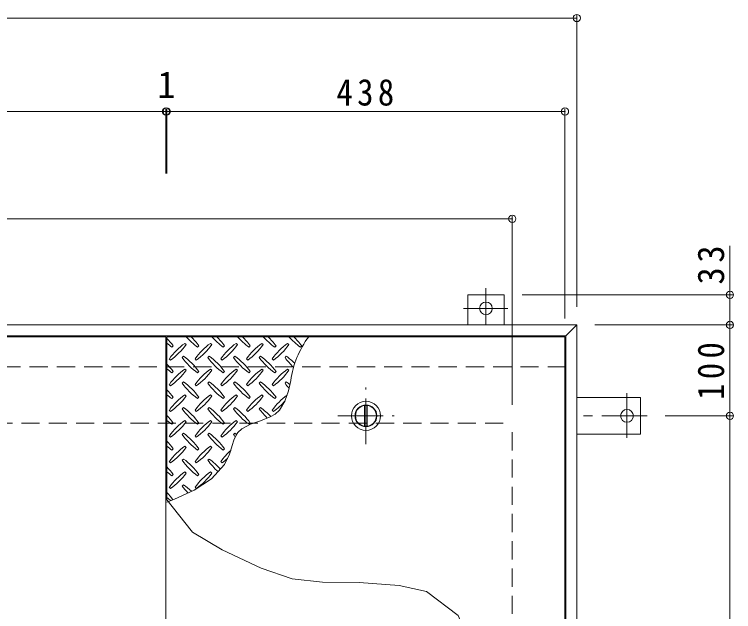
# Model space of a CAD drawing. Units: millimetres at full size, sheet at 1:10. Extents: x -2620 to 2719, y -1962 to 1598.
# Drawn here: x -1359 to -568, y 399 to 1056 of the extents above; entities that cross this region are included whole.
import ezdxf
from ezdxf.enums import TextEntityAlignment as Align

# ---------------------------------------------------------------- set-up
doc = ezdxf.new("R2010")
doc.units = ezdxf.units.MM
doc.header["$LTSCALE"] = 10
doc.header["$PDMODE"] = 32
doc.header["$PDSIZE"] = 8
doc.linetypes.add('CHAIN1', pattern=[8, 5, -1, 1, -1])
doc.linetypes.add('DASHED2', pattern=[3, 2, -1])
for name, color, linetype, lineweight in [('0-1_躯体', 2, 'DASHED2', 9), ('0-2_仕上', 3, 'Continuous', 9), ('0-3_建具', 2, 'Continuous', 9), ('0-5_寸法', 7, 'Continuous', 9), ('0-9', 134, 'Continuous', 5), ('0-C', 2, 'Continuous', 9), ('0-E', 3, 'Continuous', 9), ('0-F', 7, 'Continuous', 9)]:
    doc.layers.add(name, color=color, linetype=linetype, lineweight=lineweight)
doc.styles.add('ＭＳ ゴシック', font='')
doc.styles.get('ＭＳ ゴシック').set_extended_font_data('MS Gothic')

msp = doc.modelspace()

# ---------------------------------------------------------------- linework, layer by layer
at = {"layer": '0-1_躯体'}
for p, q in [((-752.35, 668.71), (-2070.35, 668.71)), ((-2011.35, 606.71), (-811.35, 606.71))]:
    msp.add_line(p, q, dxfattribs=at)
msp.add_lwpolyline([(-2011.35, 6.71), (-811.35, 6.71), (-811.35, 606.71)], dxfattribs=at)
at = {"layer": '0-2_仕上'}
for p, q in [((-1630.35, 701.71), (-1192.35, 701.71)), ((-1191.35, 701.71), (-753.35, 701.71)), ((-1191.35, 522.32), (-1191.35, 701.71)), ((-753.35, 701.71), (-753.35, 277.48))]:
    msp.add_line(p, q, dxfattribs=at)
msp.add_lwpolyline([(-1192.35, 701.71), (-1192.35, -88.29), (-1630.35, -88.29)], dxfattribs=at)
at = {"layer": '0-3_建具'}
for p, q in [((-740.35, 714.71), (-2082.35, 714.71)), ((-740.35, 714.71), (-752.35, 702.71)), ((-740.35, -101.29), (-740.35, 714.71)), ((-752.35, 702.71), (-2070.35, 702.71)), ((-752.35, -89.29), (-752.35, 702.71))]:
    msp.add_line(p, q, dxfattribs=at)
at = {"layer": '0-5_寸法'}
msp.add_line((-571.83, 747.91), (-571.83, 801.67), dxfattribs=at)
msp.add_lwpolyline([(-752.35, 277.09), (-786.89, 290.47), (-817.12, 306.89), (-839.69, 326.13), (-855.05, 357.58), (-870.86, 395.04), (-905.83, 421.26), (-935.79, 427.92), (-979.91, 431.25), (-1020.29, 431.67), (-1053.58, 435.41), (-1087.71, 447.07), (-1130.58, 467.46), (-1163.05, 486.61), (-1192.35, 523.58)], dxfattribs=at)
at = {"layer": '0-9'}
for p, q in [((-1185.85, 690.24), (-1184.43, 691.65)), ((-1170.29, 693.07), (-1171.71, 694.48)), ((-1157.56, 690.24), (-1156.15, 691.65)), ((-1142.01, 693.07), (-1143.42, 694.48)), ((-1129.28, 690.24), (-1127.87, 691.65)), ((-1113.72, 693.07), (-1115.14, 694.48)), ((-1101, 690.24), (-1099.58, 691.65)), ((-1085.44, 693.07), (-1086.85, 694.48)), ((-1072.71, 690.24), (-1071.3, 691.65)), ((-1057.16, 693.07), (-1058.57, 694.48)), ((-1044.43, 690.24), (-1043.01, 691.65)), ((-1188.68, 677.51), (-1187.26, 676.1)), ((-1173.12, 680.34), (-1174.54, 678.93)), ((-1160.39, 677.51), (-1158.98, 676.1)), ((-1144.84, 680.34), (-1146.25, 678.93)), ((-1132.11, 677.51), (-1130.69, 676.1)), ((-1116.55, 680.34), (-1117.97, 678.93)), ((-1103.82, 677.51), (-1102.41, 676.1)), ((-1088.27, 680.34), (-1089.68, 678.93)), ((-1075.54, 677.51), (-1074.13, 676.1)), ((-1059.98, 680.34), (-1061.4, 678.93)), ((-1170.29, 664.78), (-1171.71, 666.2)), ((-1142.01, 664.78), (-1143.42, 666.2)), ((-1113.72, 664.78), (-1115.14, 666.2)), ((-1085.44, 664.78), (-1086.85, 666.2)), ((-1057.16, 664.78), (-1058.57, 666.2)), ((-1185.85, 661.96), (-1184.43, 663.37)), ((-1157.56, 661.96), (-1156.15, 663.37)), ((-1129.28, 661.96), (-1127.87, 663.37)), ((-1101, 661.96), (-1099.58, 663.37)), ((-1072.71, 661.96), (-1071.3, 663.37)), ((-1188.68, 649.23), (-1187.26, 647.81)), ((-1173.12, 652.06), (-1174.54, 650.64)), ((-1160.39, 649.23), (-1158.98, 647.81)), ((-1144.84, 652.06), (-1146.25, 650.64)), ((-1132.11, 649.23), (-1130.69, 647.81)), ((-1116.55, 652.06), (-1117.97, 650.64)), ((-1103.82, 649.23), (-1102.41, 647.81)), ((-1088.27, 652.06), (-1089.68, 650.64)), ((-1075.54, 649.23), (-1074.13, 647.81)), ((-1059.98, 652.06), (-1061.4, 650.64)), ((-1185.85, 633.67), (-1184.43, 635.09)), ((-1170.29, 636.5), (-1171.71, 637.91)), ((-1157.56, 633.67), (-1156.15, 635.09)), ((-1142.01, 636.5), (-1143.42, 637.91)), ((-1129.28, 633.67), (-1127.87, 635.09)), ((-1113.72, 636.5), (-1115.14, 637.91)), ((-1101, 633.67), (-1099.58, 635.09)), ((-1085.44, 636.5), (-1086.85, 637.91)), ((-1072.71, 633.67), (-1071.3, 635.09)), ((-1188.68, 620.94), (-1187.26, 619.53)), ((-1173.12, 623.77), (-1174.54, 622.36)), ((-1160.39, 620.94), (-1158.98, 619.53)), ((-1144.84, 623.77), (-1146.25, 622.36)), ((-1132.11, 620.94), (-1130.69, 619.53)), ((-1116.55, 623.77), (-1117.97, 622.36)), ((-1103.82, 620.94), (-1102.41, 619.53)), ((-1088.27, 623.77), (-1089.68, 622.36)), ((-1075.54, 620.94), (-1074.13, 619.53)), ((-1170.29, 608.22), (-1171.71, 609.63)), ((-1142.01, 608.22), (-1143.42, 609.63)), ((-1113.72, 608.22), (-1115.14, 609.63)), ((-1185.85, 605.39), (-1184.43, 606.8)), ((-1157.56, 605.39), (-1156.15, 606.8)), ((-1129.28, 605.39), (-1127.87, 606.8)), ((-1101, 605.39), (-1099.58, 606.8)), ((-1173.12, 595.49), (-1174.54, 594.07)), ((-1144.84, 595.49), (-1146.25, 594.07)), ((-1116.55, 595.49), (-1117.97, 594.07)), ((-1188.68, 592.66), (-1187.26, 591.24)), ((-1160.39, 592.66), (-1158.98, 591.24)), ((-1132.11, 592.66), (-1130.69, 591.24)), ((-1185.85, 577.1), (-1184.43, 578.52)), ((-1170.29, 579.93), (-1171.71, 581.35)), ((-1157.56, 577.1), (-1156.15, 578.52)), ((-1142.01, 579.93), (-1143.42, 581.35)), ((-1129.28, 577.1), (-1127.87, 578.52)), ((-1188.68, 564.37), (-1187.26, 562.96)), ((-1173.12, 567.2), (-1174.54, 565.79)), ((-1160.39, 564.37), (-1158.98, 562.96)), ((-1144.84, 567.2), (-1146.25, 565.79)), ((-1132.11, 564.37), (-1130.69, 562.96)), ((-1185.85, 548.82), (-1184.43, 550.23)), ((-1170.29, 551.65), (-1171.71, 553.06)), ((-1157.56, 548.82), (-1156.15, 550.23)), ((-1142.01, 551.65), (-1143.42, 553.06)), ((-1173.12, 538.92), (-1174.54, 537.5)), ((-1188.68, 536.09), (-1187.26, 534.68)), ((-1160.39, 536.09), (-1158.98, 534.68))]:
    msp.add_line(p, q, dxfattribs=at)
msp.add_lwpolyline([(-1191.35, 519.79), (-1183.07, 523.13), (-1161.32, 533.08), (-1142.36, 545.25), (-1127.95, 561.02), (-1122.38, 572.38), (-1121.24, 575.86), (-1119.47, 582), (-1117.58, 588), (-1115.13, 593.47), (-1113.29, 596.25), (-1109.01, 600.36), (-1099.41, 605.47), (-1088.44, 609.36), (-1077.76, 613.55), (-1072.36, 616.71), (-1067.52, 621.09), (-1061.44, 630.71), (-1057.49, 642.3), (-1055.14, 653.73)], dxfattribs=at)
for centre, radius, start, end in [((-1243.48, 649.58), 72.5, 35.47272, 44.0249), ((-1115.49, 749.28), 72.5, 221.00789, 234.5273), ((-1215.19, 649.58), 72.5, 35.47272, 45.97511), ((-1087.21, 749.28), 72.5, 221.00789, 234.5273), ((-1186.91, 649.58), 72.5, 35.47272, 45.97511), ((-1058.92, 749.28), 72.5, 221.00789, 234.5273), ((-1158.63, 649.58), 72.5, 35.47272, 45.97511), ((-1030.64, 749.28), 72.5, 221.00789, 234.5273), ((-1130.34, 649.58), 72.5, 35.47272, 45.97511), ((-1002.35, 749.28), 72.5, 221.00789, 234.5273), ((-953.94, 639.96), 102.13, 142.79805, 172.25462), ((-1102.06, 649.58), 72.5, 35.47272, 45.97511), ((-1143.78, 749.28), 72.5, 228.99213, 234.5273), ((-1129.63, 635.44), 72.5, 125.47272, 144.5273), ((-1229.34, 735.14), 72.5, 305.47256, 324.5273), ((-1101.35, 635.44), 72.5, 125.47272, 144.5273), ((-1201.05, 735.14), 72.5, 305.47256, 324.5273), ((-1073.07, 635.44), 72.5, 125.47272, 144.5273), ((-1172.77, 735.14), 72.5, 305.47256, 324.5273), ((-1044.78, 635.44), 72.5, 125.47272, 144.5273), ((-1144.48, 735.14), 72.5, 305.47256, 324.5273), ((-1016.5, 635.44), 72.5, 125.47272, 144.5273), ((-1116.2, 735.14), 72.5, 305.47256, 324.5273), ((-1115.49, 721), 72.5, 215.47258, 234.5273), ((-1215.19, 621.3), 72.5, 35.47272, 54.5273), ((-1087.21, 721), 72.5, 215.47258, 234.5273), ((-1186.91, 621.3), 72.5, 35.47272, 54.5273), ((-1058.92, 721), 72.5, 215.47258, 234.5273), ((-1158.63, 621.3), 72.5, 35.47272, 54.5273), ((-1030.64, 721), 72.5, 215.47258, 234.5273), ((-1130.34, 621.3), 72.5, 35.47272, 54.5273), ((-1002.35, 721), 72.5, 215.47258, 226.69856), ((-1102.06, 621.3), 72.5, 44.94598, 54.5273), ((-1243.48, 621.3), 72.5, 35.47272, 44.0249), ((-1143.78, 721), 72.5, 228.99213, 234.5273), ((-1129.63, 607.15), 72.5, 125.47272, 144.5273), ((-1229.34, 706.86), 72.5, 305.47256, 324.5273), ((-1101.35, 607.15), 72.5, 125.47272, 144.5273), ((-1201.05, 706.86), 72.5, 305.47256, 324.5273), ((-1073.07, 607.15), 72.5, 125.47272, 144.5273), ((-1172.77, 706.86), 72.5, 305.47256, 324.5273), ((-1044.78, 607.15), 72.5, 125.47272, 144.5273), ((-1144.48, 706.86), 72.5, 305.47256, 324.5273), ((-1016.5, 607.15), 72.5, 125.47272, 144.5273), ((-1116.2, 706.86), 72.5, 305.47256, 324.5273), ((-1115.49, 692.71), 72.5, 215.47258, 234.5273), ((-1215.19, 593.01), 72.5, 35.47272, 54.5273), ((-1087.21, 692.71), 72.5, 215.47258, 234.5273), ((-1186.91, 593.01), 72.5, 35.47272, 54.5273), ((-1058.92, 692.71), 72.5, 215.47258, 234.5273), ((-1158.63, 593.01), 72.5, 35.47272, 54.5273), ((-1030.64, 692.71), 72.5, 215.47258, 234.5273), ((-1130.34, 593.01), 72.5, 35.47272, 54.5273), ((-1002.35, 692.71), 72.5, 215.47258, 221.1628), ((-1102.06, 593.01), 72.5, 50.65677, 54.5273), ((-1243.48, 593.01), 72.5, 35.47272, 44.0249), ((-1143.78, 692.71), 72.5, 228.99213, 234.5273), ((-1129.63, 578.87), 72.5, 125.47272, 144.5273), ((-1229.34, 678.57), 72.5, 305.47256, 324.5273), ((-1101.35, 578.87), 72.5, 125.47272, 144.5273), ((-1201.05, 678.57), 72.5, 305.47256, 324.52728), ((-1073.07, 578.87), 72.5, 125.47272, 144.5273), ((-1172.77, 678.57), 72.5, 305.47256, 324.52728), ((-1044.78, 578.87), 72.5, 125.47272, 144.5273), ((-1144.48, 678.57), 72.5, 305.47256, 324.52728), ((-1016.5, 578.87), 72.5, 126.00705, 144.5273), ((-1116.2, 678.57), 72.5, 305.47256, 319.2924), ((-1115.49, 664.43), 72.5, 215.47258, 234.5273), ((-1215.19, 564.73), 72.5, 35.47272, 54.5273), ((-1087.21, 664.43), 72.5, 215.47258, 234.5273), ((-1186.91, 564.73), 72.5, 35.47272, 54.5273), ((-1058.92, 664.43), 72.5, 215.47258, 234.5273), ((-1158.63, 564.73), 72.5, 35.47272, 54.5273), ((-1030.64, 664.43), 72.5, 215.47258, 225.99713), ((-1130.34, 564.73), 72.5, 42.74814, 54.5273), ((-1243.48, 564.73), 72.5, 35.47272, 44.0249), ((-1143.78, 664.43), 72.5, 228.99213, 234.5273), ((-1129.63, 550.59), 72.5, 125.47272, 144.5273), ((-1101.35, 550.59), 72.5, 125.47272, 144.5273), ((-1073.07, 550.59), 72.5, 125.47272, 144.5273), ((-1229.34, 650.29), 72.5, 305.47256, 324.5273), ((-1201.05, 650.29), 72.5, 305.47256, 324.5273), ((-1172.77, 650.29), 72.5, 305.47256, 324.5273), ((-1115.49, 636.15), 72.5, 215.47258, 234.5273), ((-1215.19, 536.44), 72.5, 35.47272, 54.5273), ((-1087.21, 636.15), 72.5, 215.47258, 234.5273), ((-1186.91, 536.44), 72.5, 35.47272, 54.5273), ((-1058.92, 636.15), 72.5, 215.47258, 218.03572), ((-1158.63, 536.44), 72.5, 52.70831, 54.5273), ((-1243.48, 536.44), 72.5, 35.47272, 44.0249), ((-1143.78, 636.15), 72.5, 228.99213, 234.5273), ((-1129.63, 522.3), 72.5, 125.47272, 144.5273), ((-1229.34, 622), 72.5, 305.47256, 324.5273), ((-1101.35, 522.3), 72.5, 125.47272, 144.5273), ((-1201.05, 622), 72.5, 305.47256, 324.5273), ((-1073.07, 522.3), 72.5, 131.38763, 144.5273), ((-1115.49, 607.86), 72.5, 215.47258, 234.5273), ((-1215.19, 508.16), 72.5, 35.47272, 54.5273), ((-1087.21, 607.86), 72.5, 215.47258, 228.77962), ((-1186.91, 508.16), 72.5, 41.35275, 54.5273), ((-1172.77, 622), 72.5, 305.47256, 311.59831), ((-1243.48, 508.16), 72.5, 35.47272, 44.0249), ((-1143.78, 607.86), 72.5, 228.99213, 234.5273), ((-1129.63, 494.02), 72.5, 125.47272, 144.5273), ((-1229.34, 593.72), 72.5, 305.47256, 324.5273), ((-1101.35, 494.02), 72.5, 125.47272, 144.5273), ((-1201.05, 593.72), 72.5, 305.47256, 324.5273), ((-1215.19, 479.88), 72.5, 45.57452, 54.5273), ((-1243.48, 479.88), 72.5, 35.94795, 44.0249), ((-1115.49, 579.58), 72.5, 215.47258, 223.25978), ((-1143.78, 579.58), 72.5, 228.99213, 233.25279)]:
    msp.add_arc(centre, radius, start, end, dxfattribs=at)
at = {"layer": '0-C', "linetype": 'CHAIN1'}
for p, q in [((-972.35, 583.71), (-972.35, 645.71)), ((-1003.35, 614.71), (-941.35, 614.71))]:
    msp.add_line(p, q, dxfattribs=at)
at = {"layer": '0-C'}
for p, q in [((-973.85, 626.11), (-973.85, 603.31)), ((-970.85, 626.11), (-970.85, 603.31))]:
    msp.add_line(p, q, dxfattribs=at)
for radius in [16, 12, 11.5]:
    msp.add_circle((-972.35, 614.71), radius, dxfattribs=at)
at = {"layer": '0-E', "linetype": 'CHAIN1'}
for p, q in [((-840.35, 755.07), (-840.35, 714.91)), ((-865.19, 732.91), (-816.3, 732.91)), ((-685.15, 639.55), (-685.15, 590.66)), ((-662.99, 614.71), (-740.35, 614.71))]:
    msp.add_line(p, q, dxfattribs=at)
at = {"layer": '0-E'}
for p, q in [((-860.35, 747.91), (-820.35, 747.91)), ((-860.35, 714.71), (-860.35, 747.91)), ((-820.35, 714.71), (-820.35, 747.91)), ((-740.35, 634.71), (-670.15, 634.71)), ((-670.15, 634.71), (-670.15, 594.71)), ((-740.35, 594.71), (-670.15, 594.71))]:
    msp.add_line(p, q, dxfattribs=at)
for centre in [(-840.35, 732.91), (-685.15, 614.71)]:
    msp.add_circle(centre, 7, dxfattribs=at)
at = {"layer": '0-F'}
for p, q in [((-740.35, 1055.42), (-740.35, 734.71)), ((-2082.35, 1052.42), (-740.35, 1052.42)), ((-1630.35, 949.63), (-1192.35, 949.63)), ((-1192.35, 952.63), (-1192.35, 881.19)), ((-1192.35, 949.63), (-1191.35, 949.63)), ((-1191.35, 952.63), (-1191.35, 881.19)), ((-1191.35, 949.63), (-753.35, 949.63)), ((-753.35, 952.63), (-753.35, 721.71)), ((-2011.35, 831.43), (-811.35, 831.43)), ((-811.35, 834.43), (-811.35, 626.71)), ((-568.83, 747.91), (-800.35, 747.91)), ((-571.83, 714.71), (-571.83, 747.91)), ((-568.83, 714.71), (-720.35, 714.71)), ((-571.83, 714.71), (-571.83, 614.71)), ((-568.83, 614.71), (-642.99, 614.71)), ((-571.83, 614.71), (-571.83, -1.29))]:
    msp.add_line(p, q, dxfattribs=at)
for p in [(-740.35, 1052.42), (-1192.35, 949.63), (-1191.35, 949.63), (-753.35, 949.63), (-811.35, 831.43), (-571.83, 747.91), (-571.83, 714.71), (-571.83, 614.71)]:
    msp.add_point(p, dxfattribs=at)

# ---------------------------------------------------------------- texts
at = {"layer": '0-F', "color": 2, "style": 'ＭＳ ゴシック'}
msp.add_text('1', height=29.33, dxfattribs=at).set_placement((-1201.85, 955.63), align=Align.BOTTOM_LEFT)
at = {"layer": '0-F', "color": 2, "insert": (-1004.85, 955.63), "char_height": 29.33, "attachment_point": 7, "style": 'ＭＳ ゴシック'}
msp.add_mtext('\\T1.27;\\W0.9;438', dxfattribs=at)
at = {"layer": '0-F', "color": 2, "char_height": 29.33, "attachment_point": 7, "rotation": 90, "style": 'ＭＳ ゴシック'}
for s, insert in [('\\T1.27;\\W0.95;33', (-577.83, 759.17)), ('\\T1.27;\\W0.9;100', (-577.83, 632.21))]:
    msp.add_mtext(s, dxfattribs=dict(at, insert=insert))

doc.saveas('drawing.dxf')
